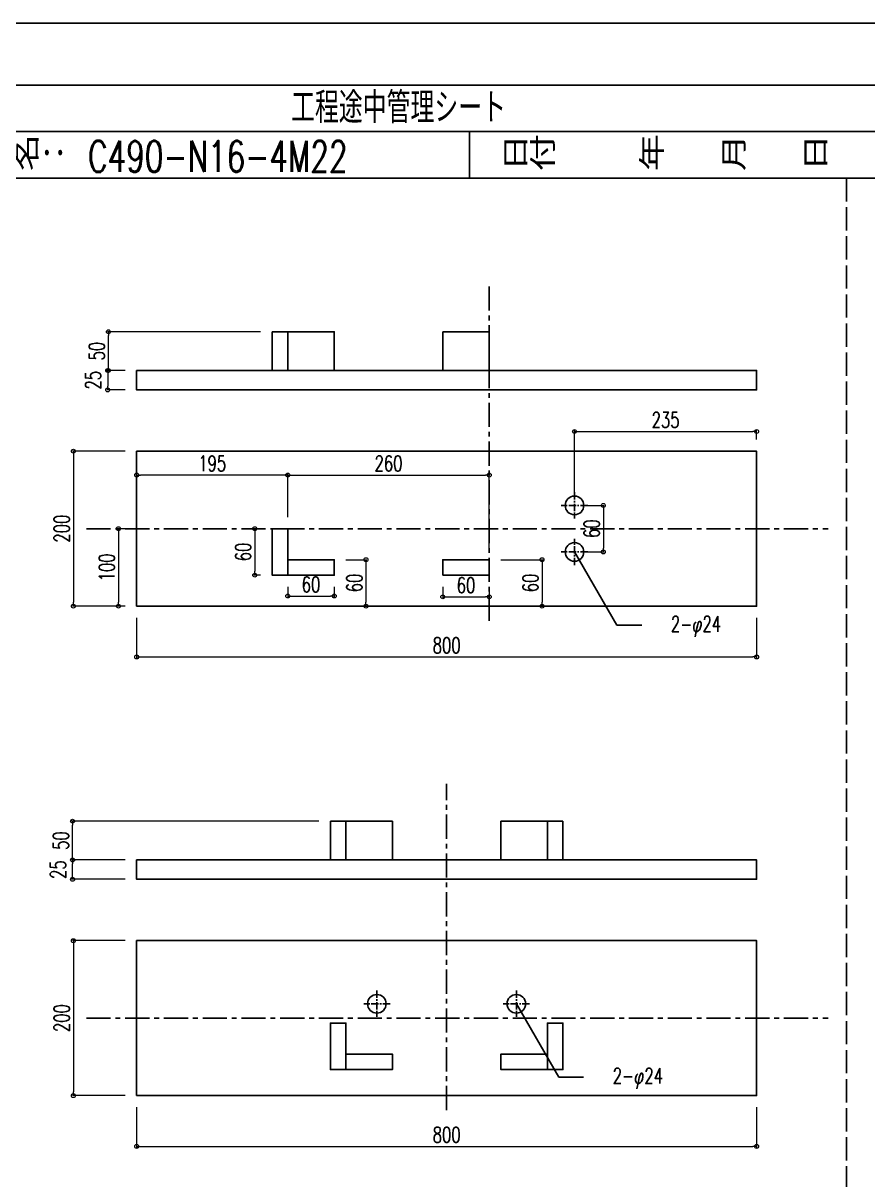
# Model space of a CAD drawing. Header units: millimetres. Extents: x 0 to 29624, y 0 to 14691.
# Drawn here: x 4548 to 5638, y 8012 to 9504 of the extents above; entities that cross this region are included whole.
import ezdxf

# ---------------------------------------------------------------- set-up
doc = ezdxf.new("R2010")
doc.units = ezdxf.units.MM
doc.header["$LTSCALE"] = 5
for name, pattern in [('CENTER1', [10, 6.25, -1.25, 1.25, -1.25]), ('DASHED', [7.5, 6, -1.5]), ('JIS_08_50', [53, 50, -1.125, 0.75, -1.125])]:
    doc.linetypes.add(name, pattern=pattern)
doc.layers.get('0').update_dxf_attribs({"color": 255})
doc.layers.get('DEFPOINTS').update_dxf_attribs({"color": 255})
for name, color, linetype in [('CENTER', 2, 'JIS_08_50'), ('LAYER6', 7, 'Continuous'), ('変位計', 7, 'Continuous'), ('寸法', 4, 'Continuous'), ('溶接', 241, 'Continuous'), ('金物', 142, 'Continuous')]:
    doc.layers.add(name, color=color, linetype=linetype)
doc.styles.add('KANJI', font='simplex.shx', dxfattribs={"width": 0.7, "bigfont": 'extfont2.shx'})
doc.styles.get("Standard").update_dxf_attribs({"font": 'simplex.shx', "width": 0.7, "height": 2.5, "bigfont": '@extfont2.shx'})
doc.styles.add('SUNPOU', font='simplex.shx', dxfattribs={"width": 0.7, "bigfont": 'extfont2.shx'})
doc.dimstyles.new('一般寸法-小さめ', dxfattribs={"dimscale": 10, "dimtxt": 2, "dimasz": 0.5, "dimexe": 0.125, "dimexo": 1.5, "dimgap": 0.5, "dimtad": 1, "dimtxsty": 'KANJI', "dimblk": 'ORIGIN', "dimcen": 0, "dimclrd": 256, "dimclre": 256, "dimclrt": 256, "dimadec": 0, "dimazin": 0, "dimtfac": 1, "dimtmove": 2, "dimatfit": 2, "dimfxl": 0, "dimtolj": 2, "dimlwd": 5, "dimlwe": 5, "dimarcsym": 0})

# ---------------------------------------------------------------- blocks, each defined once
blk = doc.blocks.new('_Origin')
at = {"color": 0, "linetype": 'ByBlock', "lineweight": -2}
blk.add_line((0, 0), (-1, 0), dxfattribs=at)
blk.add_circle((0, 0), 0.5, dxfattribs=at)
blk = doc.blocks.new('*D842')
at = {"layer": 'DEFPOINTS', "color": 0, "linetype": 'Continuous', "transparency": 16777216}
for p in [(4694.5, 8751.7), (5494.5, 8751.7), (5494.5, 8686.2)]:
    blk.add_point(p, dxfattribs=at)
at = {"layer": '寸法', "linetype": 'Continuous', "lineweight": 5, "transparency": 16777216}
for p, q in [((4694.5, 8736.7), (4694.5, 8685)), ((5494.5, 8736.7), (5494.5, 8685)), ((4699.5, 8686.2), (5489.5, 8686.2))]:
    blk.add_line(p, q, dxfattribs=at)
at = {"layer": '寸法', "linetype": 'Continuous', "lineweight": 5, "transparency": 16777216, "xscale": 5, "yscale": 5, "zscale": 5, "rotation": 180}
blk.add_blockref('_Origin', (4694.5, 8686.2), dxfattribs=at)
at = {"layer": '寸法', "linetype": 'Continuous', "lineweight": 5, "transparency": 16777216, "xscale": 5, "yscale": 5, "zscale": 5}
blk.add_blockref('_Origin', (5494.5, 8686.2), dxfattribs=at)
at = {"layer": '寸法', "linetype": 'Continuous', "transparency": 16777216, "insert": (5094.5, 8701.2), "char_height": 20, "attachment_point": 5, "style": 'KANJI'}
blk.add_mtext('\\A2;800', dxfattribs=at)
blk = doc.blocks.new('*D843')
at = {"layer": 'DEFPOINTS', "color": 0, "linetype": 'Continuous', "transparency": 16777216}
for p in [(4694.5, 8951.7), (4612.8, 8751.7), (4694.5, 8751.7)]:
    blk.add_point(p, dxfattribs=at)
at = {"layer": '寸法', "linetype": 'Continuous', "lineweight": 5, "transparency": 16777216}
for p, q in [((4679.5, 8951.7), (4611.6, 8951.7)), ((4612.8, 8946.7), (4612.8, 8756.7)), ((4679.5, 8751.7), (4611.6, 8751.7))]:
    blk.add_line(p, q, dxfattribs=at)
at = {"layer": '寸法', "linetype": 'Continuous', "lineweight": 5, "transparency": 16777216, "xscale": 5, "yscale": 5, "zscale": 5}
for p, rotation in [((4612.8, 8951.7), 90), ((4612.8, 8751.7), 270)]:
    blk.add_blockref('_Origin', p, dxfattribs=dict(at, rotation=rotation))
at = {"layer": '寸法', "linetype": 'Continuous', "transparency": 16777216, "insert": (4597.8, 8851.7), "char_height": 20, "attachment_point": 5, "rotation": 90, "style": 'KANJI'}
blk.add_mtext('\\A2;200', dxfattribs=at)
blk = doc.blocks.new('*D844')
at = {"layer": 'DEFPOINTS', "color": 0, "linetype": 'Continuous', "transparency": 16777216}
for p in [(4869.5, 8851.7), (4846.9, 8791.7), (4869.5, 8791.7)]:
    blk.add_point(p, dxfattribs=at)
at = {"layer": '寸法', "linetype": 'Continuous', "lineweight": 5, "transparency": 16777216}
for p, q in [((4854.5, 8851.7), (4845.6, 8851.7)), ((4846.9, 8846.7), (4846.9, 8796.7)), ((4854.5, 8791.7), (4845.6, 8791.7))]:
    blk.add_line(p, q, dxfattribs=at)
at = {"layer": '寸法', "linetype": 'Continuous', "lineweight": 5, "transparency": 16777216, "xscale": 5, "yscale": 5, "zscale": 5}
for p, rotation in [((4846.9, 8851.7), 90), ((4846.9, 8791.7), 270)]:
    blk.add_blockref('_Origin', p, dxfattribs=dict(at, rotation=rotation))
at = {"layer": '寸法', "linetype": 'Continuous', "transparency": 16777216, "insert": (4831.9, 8821.7), "char_height": 20, "attachment_point": 5, "rotation": 90, "style": 'KANJI'}
blk.add_mtext('\\A2;60', dxfattribs=at)
blk = doc.blocks.new('*D845')
at = {"layer": 'DEFPOINTS', "color": 0, "linetype": 'Continuous', "transparency": 16777216}
for p in [(5089.5, 8791.7), (5149.5, 8791.7), (5149.5, 8763.8)]:
    blk.add_point(p, dxfattribs=at)
at = {"layer": '寸法', "linetype": 'Continuous', "lineweight": 5, "transparency": 16777216}
for p, q in [((5089.5, 8776.7), (5089.5, 8762.6)), ((5149.5, 8776.7), (5149.5, 8762.6)), ((5094.5, 8763.8), (5144.5, 8763.8))]:
    blk.add_line(p, q, dxfattribs=at)
at = {"layer": '寸法', "linetype": 'Continuous', "lineweight": 5, "transparency": 16777216, "xscale": 5, "yscale": 5, "zscale": 5, "rotation": 180}
blk.add_blockref('_Origin', (5089.5, 8763.8), dxfattribs=at)
at = {"layer": '寸法', "linetype": 'Continuous', "lineweight": 5, "transparency": 16777216, "xscale": 5, "yscale": 5, "zscale": 5}
blk.add_blockref('_Origin', (5149.5, 8763.8), dxfattribs=at)
at = {"layer": '寸法', "linetype": 'Continuous', "transparency": 16777216, "insert": (5119.5, 8778.8), "char_height": 20, "attachment_point": 5, "style": 'KANJI'}
blk.add_mtext('\\A2;60', dxfattribs=at)
blk = doc.blocks.new('*D846')
at = {"layer": 'DEFPOINTS', "color": 0, "linetype": 'Continuous', "transparency": 16777216}
for p in [(4889.5, 8791.7), (4949.5, 8791.7), (4949.5, 8764.8)]:
    blk.add_point(p, dxfattribs=at)
at = {"layer": '寸法', "linetype": 'Continuous', "lineweight": 5, "transparency": 16777216}
for p, q in [((4889.5, 8776.7), (4889.5, 8763.6)), ((4949.5, 8776.7), (4949.5, 8763.6)), ((4894.5, 8764.8), (4944.5, 8764.8))]:
    blk.add_line(p, q, dxfattribs=at)
at = {"layer": '寸法', "linetype": 'Continuous', "lineweight": 5, "transparency": 16777216, "xscale": 5, "yscale": 5, "zscale": 5, "rotation": 180}
blk.add_blockref('_Origin', (4889.5, 8764.8), dxfattribs=at)
at = {"layer": '寸法', "linetype": 'Continuous', "lineweight": 5, "transparency": 16777216, "xscale": 5, "yscale": 5, "zscale": 5}
blk.add_blockref('_Origin', (4949.5, 8764.8), dxfattribs=at)
at = {"layer": '寸法', "linetype": 'Continuous', "transparency": 16777216, "insert": (4919.5, 8779.8), "char_height": 20, "attachment_point": 5, "style": 'KANJI'}
blk.add_mtext('\\A2;60', dxfattribs=at)
blk = doc.blocks.new('*D847')
at = {"layer": 'DEFPOINTS', "color": 0, "linetype": 'Continuous', "transparency": 16777216}
for p in [(4694.5, 9055.8), (4657.1, 9030.8), (4694.5, 9030.8)]:
    blk.add_point(p, dxfattribs=at)
at = {"layer": '寸法', "linetype": 'Continuous', "lineweight": 5, "transparency": 16777216}
for p, q in [((4679.5, 9055.8), (4655.9, 9055.8)), ((4657.1, 9050.8), (4657.1, 9035.8)), ((4679.5, 9030.8), (4655.9, 9030.8))]:
    blk.add_line(p, q, dxfattribs=at)
at = {"layer": '寸法', "linetype": 'Continuous', "lineweight": 5, "transparency": 16777216, "xscale": 5, "yscale": 5, "zscale": 5}
for p, rotation in [((4657.1, 9055.8), 90), ((4657.1, 9030.8), 270)]:
    blk.add_blockref('_Origin', p, dxfattribs=dict(at, rotation=rotation))
at = {"layer": '寸法', "linetype": 'Continuous', "transparency": 16777216, "insert": (4638.4, 9043.3), "char_height": 20, "attachment_point": 5, "rotation": 90, "style": 'KANJI'}
blk.add_mtext('\\A2;25', dxfattribs=at)
blk = doc.blocks.new('*D848')
at = {"layer": 'DEFPOINTS', "color": 0, "linetype": 'Continuous', "transparency": 16777216}
for p in [(4658.1, 9105.8), (4869.5, 9105.8), (4694.5, 9055.8)]:
    blk.add_point(p, dxfattribs=at)
at = {"layer": '寸法', "linetype": 'Continuous', "lineweight": 5, "transparency": 16777216}
for p, q in [((4854.5, 9105.8), (4656.9, 9105.8)), ((4658.1, 9060.8), (4658.1, 9100.8)), ((4679.5, 9055.8), (4656.9, 9055.8))]:
    blk.add_line(p, q, dxfattribs=at)
at = {"layer": '寸法', "linetype": 'Continuous', "lineweight": 5, "transparency": 16777216, "xscale": 5, "yscale": 5, "zscale": 5}
for p, rotation in [((4658.1, 9105.8), 90), ((4658.1, 9055.8), 270)]:
    blk.add_blockref('_Origin', p, dxfattribs=dict(at, rotation=rotation))
at = {"layer": '寸法', "linetype": 'Continuous', "transparency": 16777216, "insert": (4643.1, 9080.8), "char_height": 20, "attachment_point": 5, "rotation": 90, "style": 'KANJI'}
blk.add_mtext('\\A2;50', dxfattribs=at)
blk = doc.blocks.new('*D849')
at = {"layer": 'DEFPOINTS', "color": 0, "linetype": 'Continuous', "transparency": 16777216}
for p in [(5149.5, 8920.9), (4889.5, 8851.7), (5149.5, 8811.7)]:
    blk.add_point(p, dxfattribs=at)
at = {"layer": '寸法', "linetype": 'Continuous', "lineweight": 5, "transparency": 16777216}
for p, q in [((4889.5, 8866.7), (4889.5, 8922.2)), ((4894.5, 8920.9), (5144.5, 8920.9)), ((5149.5, 8826.7), (5149.5, 8922.2))]:
    blk.add_line(p, q, dxfattribs=at)
at = {"layer": '寸法', "linetype": 'Continuous', "lineweight": 5, "transparency": 16777216, "xscale": 5, "yscale": 5, "zscale": 5, "rotation": 180}
blk.add_blockref('_Origin', (4889.5, 8920.9), dxfattribs=at)
at = {"layer": '寸法', "linetype": 'Continuous', "lineweight": 5, "transparency": 16777216, "xscale": 5, "yscale": 5, "zscale": 5}
blk.add_blockref('_Origin', (5149.5, 8920.9), dxfattribs=at)
at = {"layer": '寸法', "linetype": 'Continuous', "transparency": 16777216, "insert": (5019.5, 8935.9), "char_height": 20, "attachment_point": 5, "style": 'KANJI'}
blk.add_mtext('\\A2;260', dxfattribs=at)
blk = doc.blocks.new('*D833')
at = {"layer": 'DEFPOINTS', "color": 0, "linetype": 'Continuous', "transparency": 16777216}
for p in [(5494.5, 8977.1), (5494.5, 8951.7), (5259.5, 8881.7)]:
    blk.add_point(p, dxfattribs=at)
at = {"layer": '寸法', "linetype": 'Continuous', "lineweight": 5, "transparency": 16777216}
for p, q in [((5259.5, 8896.7), (5259.5, 8978.4)), ((5264.5, 8977.1), (5489.5, 8977.1)), ((5494.5, 8966.7), (5494.5, 8978.4))]:
    blk.add_line(p, q, dxfattribs=at)
at = {"layer": '寸法', "linetype": 'Continuous', "lineweight": 5, "transparency": 16777216, "xscale": 5, "yscale": 5, "zscale": 5, "rotation": 180}
blk.add_blockref('_Origin', (5259.5, 8977.1), dxfattribs=at)
at = {"layer": '寸法', "linetype": 'Continuous', "lineweight": 5, "transparency": 16777216, "xscale": 5, "yscale": 5, "zscale": 5}
blk.add_blockref('_Origin', (5494.5, 8977.1), dxfattribs=at)
at = {"layer": '寸法', "linetype": 'Continuous', "transparency": 16777216, "insert": (5377, 8992.1), "char_height": 20, "attachment_point": 5, "style": 'KANJI'}
blk.add_mtext('\\A2;235', dxfattribs=at)
blk = doc.blocks.new('*D834')
at = {"layer": 'DEFPOINTS', "color": 0, "linetype": 'Continuous', "transparency": 16777216}
for p in [(5259.5, 8881.7), (5259.5, 8821.7), (5296.7, 8821.7)]:
    blk.add_point(p, dxfattribs=at)
at = {"layer": '寸法', "linetype": 'Continuous', "lineweight": 5, "transparency": 16777216}
for p, q in [((5274.5, 8881.7), (5297.9, 8881.7)), ((5296.7, 8876.7), (5296.7, 8826.7)), ((5274.5, 8821.7), (5297.9, 8821.7))]:
    blk.add_line(p, q, dxfattribs=at)
at = {"layer": '寸法', "linetype": 'Continuous', "lineweight": 5, "transparency": 16777216, "xscale": 5, "yscale": 5, "zscale": 5}
for p, rotation in [((5296.7, 8881.7), 90), ((5296.7, 8821.7), 270)]:
    blk.add_blockref('_Origin', p, dxfattribs=dict(at, rotation=rotation))
at = {"layer": '寸法', "linetype": 'Continuous', "transparency": 16777216, "insert": (5281.7, 8851.7), "char_height": 20, "attachment_point": 5, "rotation": 90, "style": 'KANJI'}
blk.add_mtext('\\A2;60', dxfattribs=at)
blk = doc.blocks.new('*D835')
at = {"layer": 'DEFPOINTS', "color": 0, "linetype": 'Continuous', "transparency": 16777216}
for p in [(4694.5, 8120.2), (5494.5, 8120.2), (5494.5, 8054.7)]:
    blk.add_point(p, dxfattribs=at)
at = {"layer": '寸法', "linetype": 'Continuous', "lineweight": 5, "transparency": 16777216}
for p, q in [((4694.5, 8105.2), (4694.5, 8053.5)), ((5494.5, 8105.2), (5494.5, 8053.5)), ((4699.5, 8054.7), (5489.5, 8054.7))]:
    blk.add_line(p, q, dxfattribs=at)
at = {"layer": '寸法', "linetype": 'Continuous', "lineweight": 5, "transparency": 16777216, "xscale": 5, "yscale": 5, "zscale": 5, "rotation": 180}
blk.add_blockref('_Origin', (4694.5, 8054.7), dxfattribs=at)
at = {"layer": '寸法', "linetype": 'Continuous', "lineweight": 5, "transparency": 16777216, "xscale": 5, "yscale": 5, "zscale": 5}
blk.add_blockref('_Origin', (5494.5, 8054.7), dxfattribs=at)
at = {"layer": '寸法', "linetype": 'Continuous', "transparency": 16777216, "insert": (5094.5, 8069.7), "char_height": 20, "attachment_point": 5, "style": 'KANJI'}
blk.add_mtext('\\A2;800', dxfattribs=at)
blk = doc.blocks.new('*D836')
at = {"layer": 'DEFPOINTS', "color": 0, "linetype": 'Continuous', "transparency": 16777216}
for p in [(4694.5, 8320.2), (4612.8, 8120.2), (4694.5, 8120.2)]:
    blk.add_point(p, dxfattribs=at)
at = {"layer": '寸法', "linetype": 'Continuous', "lineweight": 5, "transparency": 16777216}
for p, q in [((4679.5, 8320.2), (4611.6, 8320.2)), ((4612.8, 8315.2), (4612.8, 8125.2)), ((4679.5, 8120.2), (4611.6, 8120.2))]:
    blk.add_line(p, q, dxfattribs=at)
at = {"layer": '寸法', "linetype": 'Continuous', "lineweight": 5, "transparency": 16777216, "xscale": 5, "yscale": 5, "zscale": 5}
for p, rotation in [((4612.8, 8320.2), 90), ((4612.8, 8120.2), 270)]:
    blk.add_blockref('_Origin', p, dxfattribs=dict(at, rotation=rotation))
at = {"layer": '寸法', "linetype": 'Continuous', "transparency": 16777216, "insert": (4597.8, 8220.2), "char_height": 20, "attachment_point": 5, "rotation": 90, "style": 'KANJI'}
blk.add_mtext('\\A2;200', dxfattribs=at)
blk = doc.blocks.new('*D837')
at = {"layer": 'DEFPOINTS', "color": 0, "linetype": 'Continuous', "transparency": 16777216}
for p in [(4611.8, 8424.3), (4694.5, 8424.3), (4694.5, 8399.3)]:
    blk.add_point(p, dxfattribs=at)
at = {"layer": '寸法', "linetype": 'Continuous', "lineweight": 5, "transparency": 16777216}
for p, q in [((4679.5, 8424.3), (4610.6, 8424.3)), ((4611.8, 8404.3), (4611.8, 8419.3)), ((4679.5, 8399.3), (4610.6, 8399.3))]:
    blk.add_line(p, q, dxfattribs=at)
at = {"layer": '寸法', "linetype": 'Continuous', "lineweight": 5, "transparency": 16777216, "xscale": 5, "yscale": 5, "zscale": 5}
for p, rotation in [((4611.8, 8424.3), 90), ((4611.8, 8399.3), 270)]:
    blk.add_blockref('_Origin', p, dxfattribs=dict(at, rotation=rotation))
at = {"layer": '寸法', "linetype": 'Continuous', "transparency": 16777216, "insert": (4593.1, 8411.8), "char_height": 20, "attachment_point": 5, "rotation": 90, "style": 'KANJI'}
blk.add_mtext('\\A2;25', dxfattribs=at)
blk = doc.blocks.new('*D839')
at = {"layer": 'DEFPOINTS', "color": 0, "linetype": 'Continuous', "transparency": 16777216}
for p in [(5149.5, 8811.7), (5149.5, 8751.7), (5217.6, 8751.7)]:
    blk.add_point(p, dxfattribs=at)
at = {"layer": '寸法', "linetype": 'Continuous', "lineweight": 5, "transparency": 16777216}
for p, q in [((5164.5, 8811.7), (5218.9, 8811.7)), ((5217.6, 8806.7), (5217.6, 8756.7)), ((5164.5, 8751.7), (5218.9, 8751.7))]:
    blk.add_line(p, q, dxfattribs=at)
at = {"layer": '寸法', "linetype": 'Continuous', "lineweight": 5, "transparency": 16777216, "xscale": 5, "yscale": 5, "zscale": 5}
for p, rotation in [((5217.6, 8811.7), 90), ((5217.6, 8751.7), 270)]:
    blk.add_blockref('_Origin', p, dxfattribs=dict(at, rotation=rotation))
at = {"layer": '寸法', "linetype": 'Continuous', "transparency": 16777216, "insert": (5202.6, 8781.7), "char_height": 20, "attachment_point": 5, "rotation": 90, "style": 'KANJI'}
blk.add_mtext('\\A2;60', dxfattribs=at)
blk = doc.blocks.new('*D840')
at = {"layer": 'DEFPOINTS', "color": 0, "linetype": 'Continuous', "transparency": 16777216}
for p in [(4949.5, 8811.7), (4949.5, 8751.7), (4990.4, 8751.7)]:
    blk.add_point(p, dxfattribs=at)
at = {"layer": '寸法', "linetype": 'Continuous', "lineweight": 5, "transparency": 16777216}
for p, q in [((4964.5, 8811.7), (4991.6, 8811.7)), ((4990.4, 8806.7), (4990.4, 8756.7)), ((4964.5, 8751.7), (4991.6, 8751.7))]:
    blk.add_line(p, q, dxfattribs=at)
at = {"layer": '寸法', "linetype": 'Continuous', "lineweight": 5, "transparency": 16777216, "xscale": 5, "yscale": 5, "zscale": 5}
for p, rotation in [((4990.4, 8811.7), 90), ((4990.4, 8751.7), 270)]:
    blk.add_blockref('_Origin', p, dxfattribs=dict(at, rotation=rotation))
at = {"layer": '寸法', "linetype": 'Continuous', "transparency": 16777216, "insert": (4975.4, 8781.7), "char_height": 20, "attachment_point": 5, "rotation": 90, "style": 'KANJI'}
blk.add_mtext('\\A2;60', dxfattribs=at)
blk = doc.blocks.new('*D841')
at = {"layer": 'DEFPOINTS', "color": 0, "linetype": 'Continuous', "transparency": 16777216}
for p in [(4694.5, 8920.9), (4694.5, 8851.7), (4889.5, 8851.7)]:
    blk.add_point(p, dxfattribs=at)
at = {"layer": '寸法', "linetype": 'Continuous', "lineweight": 5, "transparency": 16777216}
for p, q in [((4694.5, 8866.7), (4694.5, 8922.2)), ((4884.5, 8920.9), (4699.5, 8920.9)), ((4889.5, 8866.7), (4889.5, 8922.2))]:
    blk.add_line(p, q, dxfattribs=at)
at = {"layer": '寸法', "linetype": 'Continuous', "lineweight": 5, "transparency": 16777216, "xscale": 5, "yscale": 5, "zscale": 5, "rotation": 180}
blk.add_blockref('_Origin', (4694.5, 8920.9), dxfattribs=at)
at = {"layer": '寸法', "linetype": 'Continuous', "lineweight": 5, "transparency": 16777216, "xscale": 5, "yscale": 5, "zscale": 5}
blk.add_blockref('_Origin', (4889.5, 8920.9), dxfattribs=at)
at = {"layer": '寸法', "linetype": 'Continuous', "transparency": 16777216, "insert": (4792, 8935.9), "char_height": 20, "attachment_point": 5, "style": 'KANJI'}
blk.add_mtext('\\A2;195', dxfattribs=at)
blk = doc.blocks.new('*D832')
at = {"layer": 'DEFPOINTS', "color": 0, "linetype": 'Continuous', "transparency": 16777216}
for p in [(4694.5, 8851.7), (4671, 8751.7), (4694.5, 8751.7)]:
    blk.add_point(p, dxfattribs=at)
at = {"layer": '寸法', "linetype": 'Continuous', "lineweight": 5, "transparency": 16777216}
for p, q in [((4679.5, 8851.7), (4669.7, 8851.7)), ((4671, 8846.7), (4671, 8756.7)), ((4679.5, 8751.7), (4669.7, 8751.7))]:
    blk.add_line(p, q, dxfattribs=at)
at = {"layer": '寸法', "linetype": 'Continuous', "lineweight": 5, "transparency": 16777216, "xscale": 5, "yscale": 5, "zscale": 5}
for p, rotation in [((4671, 8851.7), 90), ((4671, 8751.7), 270)]:
    blk.add_blockref('_Origin', p, dxfattribs=dict(at, rotation=rotation))
at = {"layer": '寸法', "linetype": 'Continuous', "transparency": 16777216, "insert": (4656, 8801.7), "char_height": 20, "attachment_point": 5, "rotation": 90, "style": 'KANJI'}
blk.add_mtext('\\A2;100', dxfattribs=at)
blk = doc.blocks.new('*D838')
at = {"layer": 'DEFPOINTS', "color": 0, "linetype": 'Continuous', "transparency": 16777216}
for p in [(4611.8, 8474.3), (4944.5, 8474.3), (4694.5, 8424.3)]:
    blk.add_point(p, dxfattribs=at)
at = {"layer": '寸法', "linetype": 'Continuous', "lineweight": 5, "transparency": 16777216}
for p, q in [((4929.5, 8474.3), (4610.6, 8474.3)), ((4611.8, 8429.3), (4611.8, 8469.3)), ((4679.5, 8424.3), (4610.6, 8424.3))]:
    blk.add_line(p, q, dxfattribs=at)
at = {"layer": '寸法', "linetype": 'Continuous', "lineweight": 5, "transparency": 16777216, "xscale": 5, "yscale": 5, "zscale": 5}
for p, rotation in [((4611.8, 8474.3), 90), ((4611.8, 8424.3), 270)]:
    blk.add_blockref('_Origin', p, dxfattribs=dict(at, rotation=rotation))
at = {"layer": '寸法', "linetype": 'Continuous', "transparency": 16777216, "insert": (4596.8, 8449.3), "char_height": 20, "attachment_point": 5, "rotation": 90, "style": 'KANJI'}
blk.add_mtext('\\A2;50', dxfattribs=at)

msp = doc.modelspace()

# ---------------------------------------------------------------- linework, layer by layer
at = {"linetype": 'Continuous', "lineweight": -3}
for p, q in [((3444, 9364), (6648, 9364)), ((5124, 9304), (5124, 9364)), ((3444, 9304), (6648, 9304))]:
    msp.add_line(p, q, dxfattribs=at)
at = {"linetype": 'DASHED', "lineweight": -3}
msp.add_line((5610.369, 9304), (5610.369, 7828), dxfattribs=at)
at = {"linetype": 'Continuous', "lineweight": -3}
for points in [[(3364, 9504), (6728, 9504), (6728, 7128), (3364, 7128)], [(3444, 9424), (6648, 9424), (6648, 7208), (3444, 7208)]]:
    msp.add_lwpolyline(points, close=True, dxfattribs=at)
at = {"layer": 'CENTER', "linetype": 'CENTER1'}
for p, q in [((5149.47, 8733.019), (5149.47, 9165.353)), ((4629.688, 8851.727), (5586.985, 8851.727)), ((5094.47, 8101.509), (5094.47, 8522.46)), ((4629.688, 8220.217), (5586.985, 8220.217))]:
    msp.add_line(p, q, dxfattribs=at)
at = {"layer": '変位計', "linetype": 'Continuous'}
for points in [[(4869.47, 9105.843), (4889.47, 9105.843), (4889.47, 9055.843), (4869.47, 9055.843)], [(4889.47, 9105.843), (4949.47, 9105.843), (4949.47, 9055.843), (4889.47, 9055.843)], [(5089.47, 9105.843), (5149.47, 9105.843), (5149.47, 9055.843), (5089.47, 9055.843)], [(4694.47, 9055.843), (5494.47, 9055.843), (5494.47, 9030.843), (4694.47, 9030.843)], [(4694.47, 8751.727), (5494.47, 8751.727), (5494.47, 8951.727), (4694.47, 8951.727)], [(4889.47, 8791.727), (4889.47, 8851.727), (4869.47, 8851.727), (4869.47, 8791.727)], [(4889.47, 8791.727), (4949.47, 8791.727), (4949.47, 8811.727), (4889.47, 8811.727)], [(5089.47, 8791.727), (5149.47, 8791.727), (5149.47, 8811.727), (5089.47, 8811.727)], [(4944.47, 8474.333), (4964.47, 8474.333), (4964.47, 8424.333), (4944.47, 8424.333)], [(4964.47, 8474.333), (5024.47, 8474.333), (5024.47, 8424.333), (4964.47, 8424.333)], [(5224.47, 8474.333), (5164.47, 8474.333), (5164.47, 8424.333), (5224.47, 8424.333)], [(5244.47, 8474.333), (5224.47, 8474.333), (5224.47, 8424.333), (5244.47, 8424.333)], [(4694.47, 8424.333), (5494.47, 8424.333), (5494.47, 8399.333), (4694.47, 8399.333)], [(4694.47, 8120.217), (5494.47, 8120.217), (5494.47, 8320.217), (4694.47, 8320.217)], [(4964.47, 8153.717), (4964.47, 8213.717), (4944.47, 8213.717), (4944.47, 8153.717)], [(5224.47, 8153.717), (5224.47, 8213.717), (5244.47, 8213.717), (5244.47, 8153.717)], [(4964.47, 8153.717), (5024.47, 8153.717), (5024.47, 8173.717), (4964.47, 8173.717)], [(5224.47, 8153.717), (5164.47, 8153.717), (5164.47, 8173.717), (5224.47, 8173.717)]]:
    msp.add_lwpolyline(points, close=True, dxfattribs=at)
at = {"layer": '変位計', "ltscale": 2.5}
for centre in [(5259.47, 8881.727), (5259.47, 8821.727), (5004.47, 8238.717), (5184.47, 8238.717)]:
    msp.add_circle(centre, 12, dxfattribs=at)
at = {"layer": '寸法', "linetype": 'CENTER1', "ltscale": 0.3}
for p, q in [((5259.47, 8898.727), (5259.47, 8864.727)), ((5276.47, 8881.727), (5242.47, 8881.727)), ((5259.47, 8804.727), (5259.47, 8838.727)), ((5276.47, 8821.727), (5242.47, 8821.727)), ((5004.47, 8255.717), (5004.47, 8221.717)), ((5184.47, 8255.717), (5184.47, 8221.717)), ((5021.47, 8238.717), (4987.47, 8238.717)), ((5201.47, 8238.717), (5167.47, 8238.717))]:
    msp.add_line(p, q, dxfattribs=at)
at = {"layer": '寸法'}
for p, q in [((5259.47, 8821.727), (5314.114, 8727.081)), ((5314.114, 8727.081), (5346.262, 8727.081)), ((5184.47, 8238.717), (5239.114, 8144.071)), ((5239.114, 8144.071), (5271.262, 8144.071))]:
    msp.add_line(p, q, dxfattribs=at)
at = {"layer": '溶接', "linetype": 'Continuous'}
for p, q in [((4889.47, 8820.427), (4889.47, 8811.727)), ((4964.47, 8182.417), (4964.47, 8173.717)), ((5224.47, 8182.417), (5224.47, 8173.717))]:
    msp.add_line(p, q, dxfattribs=at)
at = {"layer": '金物', "lineweight": 18}
for p, q in [((4889.47, 8851.727), (4889.47, 8811.727)), ((4964.47, 8213.717), (4964.47, 8173.717)), ((5224.47, 8213.717), (5224.47, 8173.717))]:
    msp.add_line(p, q, dxfattribs=at)

# ---------------------------------------------------------------- texts
at = {"layer": 'LAYER6', "color": 0, "linetype": 'Continuous', "lineweight": -3, "style": 'SUNPOU', "width": 0.7}
msp.add_text('工程途中管理シート', height=40, dxfattribs=at).set_placement((4893.829, 9374.926))
at = {"layer": 'LAYER6', "color": 0, "linetype": 'Continuous', "lineweight": -3, "width": 0.8}
for s, p in [('部材名：', (4463.834, 9314.926)), ('日付\u3000\u3000\u3000年\u3000\u3000月\u3000\u3000日', (5165.219, 9314.926))]:
    msp.add_text(s, height=40, dxfattribs=at).set_placement(p)
at = {"layer": 'LAYER6', "color": 0, "linetype": 'Continuous', "lineweight": -3, "insert": (4631.858, 9352.098), "char_height": 40, "width": 435.25964, "attachment_point": 1}
msp.add_mtext('C490-N16-4M22 ', dxfattribs=at)
at = {"layer": '寸法', "char_height": 20, "width": 98.97993, "attachment_point": 3}
for insert in [(5448.648, 8738.805), (5373.648, 8155.795)]:
    msp.add_mtext('2-φ24', dxfattribs=dict(at, insert=insert))

# ---------------------------------------------------------------- dimensions: what is measured, and where the dimension line sits
at = {"layer": '寸法', "linetype": 'Continuous'}
for base, p1, p2, picture, middle in [((4658.104, 9105.843), (4694.47, 9055.843), (4869.47, 9105.843), '*D848', (4643.104, 9080.843)), ((4657.104, 9030.843), (4694.47, 9055.843), (4694.47, 9030.843), '*D847', (4638.354, 9043.343)), ((4612.804, 8751.727), (4694.47, 8951.727), (4694.47, 8751.727), '*D843', (4597.804, 8851.727)), ((5296.652, 8821.727), (5259.47, 8881.727), (5259.47, 8821.727), '*D834', (5281.652, 8851.727)), ((4670.965, 8751.727), (4694.47, 8851.727), (4694.47, 8751.727), '*D832', (4655.965, 8801.727)), ((4846.871, 8791.727), (4869.47, 8851.727), (4869.47, 8791.727), '*D844', (4831.871, 8821.727)), ((4990.368, 8751.727), (4949.47, 8811.727), (4949.47, 8751.727), '*D840', (4975.368, 8781.727)), ((5217.637, 8751.727), (5149.47, 8811.727), (5149.47, 8751.727), '*D839', (5202.637, 8781.727)), ((4611.804, 8474.333), (4694.47, 8424.333), (4944.47, 8474.333), '*D838', (4596.804, 8449.333)), ((4611.804, 8424.333), (4694.47, 8399.333), (4694.47, 8424.333), '*D837', (4593.054, 8411.833)), ((4612.804, 8120.217), (4694.47, 8320.217), (4694.47, 8120.217), '*D836', (4597.804, 8220.217))]:
    dim = msp.add_linear_dim(base=base, p1=p1, p2=p2, angle=90, dimstyle='一般寸法-小さめ', dxfattribs=at)
    dim.commit()
    dim.dimension.update_dxf_attribs({"geometry": picture, "text_midpoint": middle})
for base, p1, p2, picture, middle in [((5494.47, 8977.101), (5259.47, 8881.727), (5494.47, 8951.727), '*D833', (5376.97, 8992.101)), ((4694.47, 8920.917), (4889.47, 8851.727), (4694.47, 8851.727), '*D841', (4791.97, 8935.917)), ((5149.47, 8920.917), (4889.47, 8851.727), (5149.47, 8811.727), '*D849', (5019.47, 8935.917)), ((4949.47, 8764.801), (4889.47, 8791.727), (4949.47, 8791.727), '*D846', (4919.47, 8779.801)), ((5149.47, 8763.801), (5089.47, 8791.727), (5149.47, 8791.727), '*D845', (5119.47, 8778.801)), ((5494.47, 8686.218), (4694.47, 8751.727), (5494.47, 8751.727), '*D842', (5094.47, 8701.218)), ((5494.47, 8054.708), (4694.47, 8120.217), (5494.47, 8120.217), '*D835', (5094.47, 8069.708))]:
    dim = msp.add_linear_dim(base=base, p1=p1, p2=p2, dimstyle='一般寸法-小さめ', dxfattribs=at)
    dim.commit()
    dim.dimension.update_dxf_attribs({"geometry": picture, "text_midpoint": middle})

doc.saveas('drawing.dxf')
